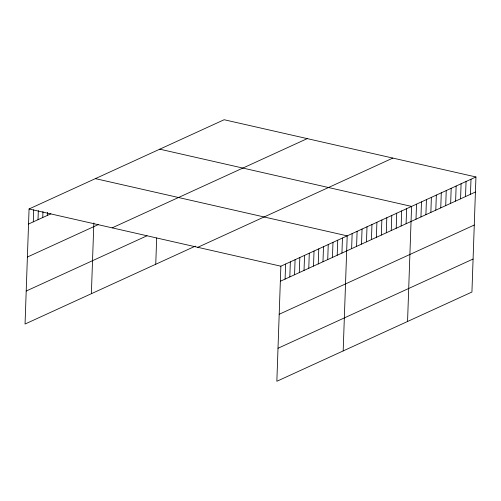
<?xml version="1.0" encoding="UTF-8"?>
<svg xmlns="http://www.w3.org/2000/svg" width="501" height="501" viewBox="0 0 501 501"><rect width="100%" height="100%" fill="white"/><g stroke="black" fill="none" stroke-linecap="round" stroke-linejoin="round"><path stroke-width="0.75" d="M475.95 176.966L280.873 266.2L276.853 381.267L471.929 292.033L475.95 176.966L224.147 119.733L29.071 208.967L25.05 324.034L195.365 246.129M33.279 221.862L33.699 209.813M38.02 219.695L38.333 210.658M42.754 217.528L42.967 211.503M47.495 215.361L47.595 212.349M91.376 293.699L93.85 222.939M155.755 264.246L156.669 237.994M285.082 279.095L285.608 264.033M289.822 276.928L290.348 261.866M294.557 274.761L295.083 259.7M299.297 272.588L299.823 257.533M304.032 270.421L304.558 255.366M308.773 268.254L309.299 253.193M313.507 266.087L314.033 251.026M318.248 263.921L318.774 248.859M322.982 261.754L323.508 246.692M327.723 259.587L328.249 244.526M332.457 257.42L332.983 242.359M337.198 255.253L337.724 240.192M341.933 253.086L342.459 238.025M343.179 350.925L347.199 235.858L95.397 178.625M351.627 248.653L352.153 233.591M356.574 246.392L357.1 231.33M361.528 244.125L362.054 229.063M366.482 241.858L367.008 226.796M371.435 239.597L371.961 224.536M376.383 237.33L376.909 222.269M381.336 235.063L381.862 220.002M386.29 232.796L386.816 217.735M391.243 230.535L391.769 215.474M396.191 228.268L396.717 213.207M401.144 226.001L401.67 210.94M406.098 223.74L406.624 208.679M407.557 321.479L411.572 206.412L159.769 149.179M415.999 219.206L416.525 204.145M420.953 216.939L421.479 201.884M425.906 214.678L426.432 199.617M430.854 212.411L431.38 197.35M435.807 210.144L436.333 195.083M440.761 207.884L441.287 192.822M445.715 205.617L446.241 190.555M450.662 203.35L451.188 188.288M455.616 201.089L456.142 186.028M460.569 198.822L461.095 183.761M465.523 196.555L466.049 181.494M470.47 194.288L470.996 179.233M28.544 224.028L50.877 213.808M27.392 257.032L98.666 224.423M112.161 227.855L307.238 138.62M26.202 291.031L147 235.777M197.776 247.312L392.853 158.078M280.347 281.261L475.424 192.027M279.195 314.265L474.272 225.03M278.005 348.264L473.082 259.03M29.071 208.967L280.873 266.2"/></g></svg>
